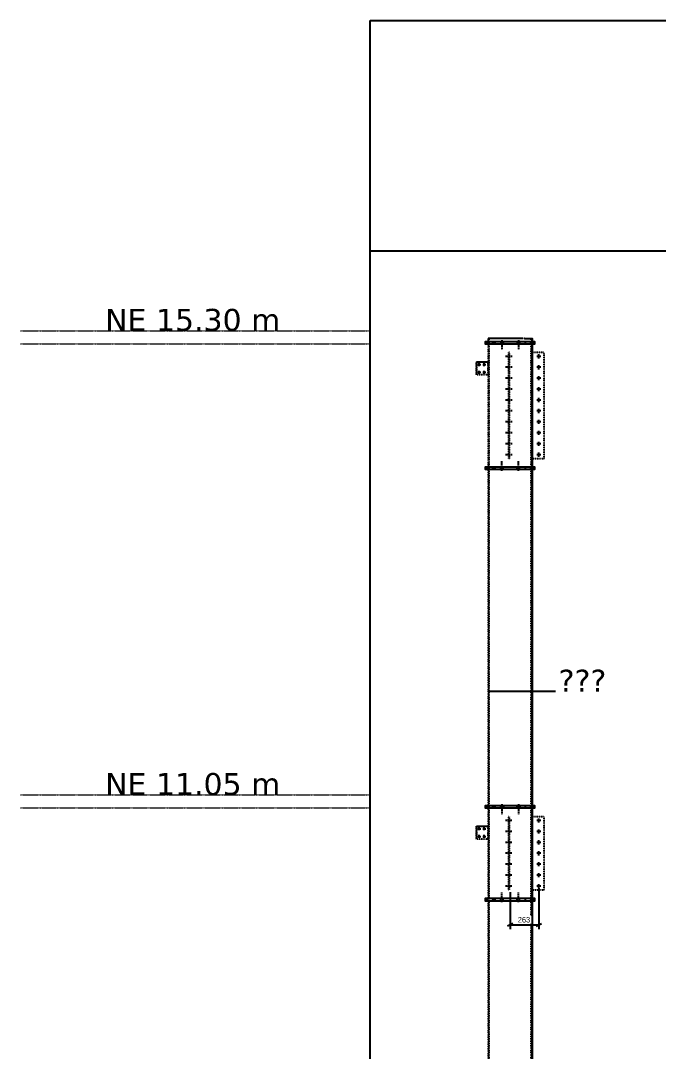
# Model space of a CAD drawing. Header units: millimetres. Extents: x 15962 to 71432, y 9666 to 72266.
# Drawn here: x 18458 to 24304, y 37613 to 47051 of the extents above; entities that cross this region are included whole.
import ezdxf
from ezdxf.enums import TextEntityAlignment as Align

# ---------------------------------------------------------------- set-up
doc = ezdxf.new("R2010")
doc.units = ezdxf.units.MM
doc.header["$LTSCALE"] = 2
for name, pattern in [('Center', [6, 2.4, -1.2, 1.2, -1.2]), ('DXK_LINE_DOT1', [1.8814, 0.9407, -0.9407]), ('DXK_LINE_DOT2', [3.9198, 1.9599, -1.9599])]:
    doc.linetypes.add(name, pattern=pattern)
doc.layers.add('E_TEXTO-1', color=3, linetype='Center', lineweight=9)
doc.styles.add('Arial Narrow', font='verdana.ttf', dxfattribs={"height": 0.2})
doc.styles.add('Comic Sans MS', font='comic.ttf', dxfattribs={"height": 0.2})

msp = doc.modelspace()

# ---------------------------------------------------------------- hatches: boundary and pattern name
at = {"linetype": 'Continuous'}
h = msp.add_hatch(dxfattribs=at)
h.set_pattern_fill('', scale=14, style=0, pattern_type=0)
h.set_pattern_definition([(45, (22738.234, 44110.29), (-31.43, 31.43), [])])
h.paths.add_polyline_path([(22808.1597, 44110.288), (22738.2337, 44110.288), (22738.2337, 44091.288), (22808.1597, 44091.288)])
h = msp.add_hatch(dxfattribs=at)
h.set_pattern_fill('', scale=14, style=0, pattern_type=0)
h.set_pattern_definition([(45, (23082.63, 44110.29), (-31.43, 31.43), [])])
h.paths.add_polyline_path([(23149.9869, 44110.288), (23082.6294, 44110.288), (23082.6294, 44091.288), (23149.9869, 44091.288)])
for points in [[(23199.0877, 43976.288), (23199.2953, 43978.2632), (23199.909, 43980.152), (23200.902, 43981.872), (23202.2309, 43983.3479), (23203.8377, 43984.5153), (23205.652, 43985.323), (23207.5946, 43985.736), (23209.5807, 43985.736), (23211.5233, 43985.323), (23213.3377, 43984.5153), (23214.9444, 43983.3479), (23216.2733, 43981.872), (23217.2664, 43980.152), (23217.8801, 43978.2632), (23218.0877, 43976.288), (23217.8801, 43974.3129), (23217.2664, 43972.424), (23216.2733, 43970.7041), (23214.9444, 43969.2281), (23213.3377, 43968.0608), (23211.5233, 43967.253), (23209.5807, 43966.8401), (23207.5946, 43966.8401), (23205.652, 43967.253), (23203.8377, 43968.0608), (23202.2309, 43969.2281), (23200.902, 43970.7041), (23199.909, 43972.424), (23199.2953, 43974.3129)], [(22655.6065, 43901.288), (22655.7595, 43902.7434), (22656.2117, 43904.1352), (22656.9434, 43905.4025), (22657.9226, 43906.49), (22659.1065, 43907.3502), (22660.4434, 43907.9454), (22661.8748, 43908.2497), (22663.3382, 43908.2497), (22664.7696, 43907.9454), (22666.1065, 43907.3502), (22667.2904, 43906.49), (22668.2696, 43905.4025), (22669.0013, 43904.1352), (22669.4536, 43902.7434), (22669.6065, 43901.288), (22669.4536, 43899.8326), (22669.0013, 43898.4409), (22668.2696, 43897.1735), (22667.2904, 43896.086), (22666.1065, 43895.2258), (22664.7696, 43894.6306), (22663.3382, 43894.3264), (22661.8748, 43894.3264), (22660.4434, 43894.6306), (22659.1065, 43895.2258), (22657.9226, 43896.086), (22656.9434, 43897.1735), (22656.2117, 43898.4409), (22655.7595, 43899.8326)], [(22700.6065, 43901.288), (22700.7595, 43902.7434), (22701.2117, 43904.1352), (22701.9434, 43905.4025), (22702.9226, 43906.49), (22704.1065, 43907.3502), (22705.4434, 43907.9454), (22706.8748, 43908.2497), (22708.3382, 43908.2497), (22709.7696, 43907.9454), (22711.1065, 43907.3502), (22712.2904, 43906.49), (22713.2696, 43905.4025), (22714.0013, 43904.1352), (22714.4536, 43902.7434), (22714.6065, 43901.288), (22714.4536, 43899.8326), (22714.0013, 43898.4409), (22713.2696, 43897.1735), (22712.2904, 43896.086), (22711.1065, 43895.2258), (22709.7696, 43894.6306), (22708.3382, 43894.3264), (22706.8748, 43894.3264), (22705.4434, 43894.6306), (22704.1065, 43895.2258), (22702.9226, 43896.086), (22701.9434, 43897.1735), (22701.2117, 43898.4409), (22700.7595, 43899.8326)], [(22655.6065, 43831.288), (22655.7595, 43832.7434), (22656.2117, 43834.1352), (22656.9434, 43835.4025), (22657.9226, 43836.49), (22659.1065, 43837.3502), (22660.4434, 43837.9454), (22661.8748, 43838.2497), (22663.3382, 43838.2497), (22664.7696, 43837.9454), (22666.1065, 43837.3502), (22667.2904, 43836.49), (22668.2696, 43835.4025), (22669.0013, 43834.1352), (22669.4536, 43832.7434), (22669.6065, 43831.288), (22669.4536, 43829.8326), (22669.0013, 43828.4409), (22668.2696, 43827.1735), (22667.2904, 43826.086), (22666.1065, 43825.2258), (22664.7696, 43824.6306), (22663.3382, 43824.3264), (22661.8748, 43824.3264), (22660.4434, 43824.6306), (22659.1065, 43825.2258), (22657.9226, 43826.086), (22656.9434, 43827.1735), (22656.2117, 43828.4409), (22655.7595, 43829.8326)], [(22700.6065, 43831.288), (22700.7595, 43832.7434), (22701.2117, 43834.1352), (22701.9434, 43835.4025), (22702.9226, 43836.49), (22704.1065, 43837.3502), (22705.4434, 43837.9454), (22706.8748, 43838.2497), (22708.3382, 43838.2497), (22709.7696, 43837.9454), (22711.1065, 43837.3502), (22712.2904, 43836.49), (22713.2696, 43835.4025), (22714.0013, 43834.1352), (22714.4536, 43832.7434), (22714.6065, 43831.288), (22714.4536, 43829.8326), (22714.0013, 43828.4409), (22713.2696, 43827.1735), (22712.2904, 43826.086), (22711.1065, 43825.2258), (22709.7696, 43824.6306), (22708.3382, 43824.3264), (22706.8748, 43824.3264), (22705.4434, 43824.6306), (22704.1065, 43825.2258), (22702.9226, 43826.086), (22701.9434, 43827.1735), (22701.2117, 43828.4409), (22700.7595, 43829.8326)], [(23199.0877, 43876.288), (23199.2953, 43878.2632), (23199.909, 43880.152), (23200.902, 43881.872), (23202.2309, 43883.3479), (23203.8377, 43884.5153), (23205.652, 43885.323), (23207.5946, 43885.736), (23209.5807, 43885.736), (23211.5233, 43885.323), (23213.3377, 43884.5153), (23214.9444, 43883.3479), (23216.2733, 43881.872), (23217.2664, 43880.152), (23217.8801, 43878.2632), (23218.0877, 43876.288), (23217.8801, 43874.3129), (23217.2664, 43872.424), (23216.2733, 43870.7041), (23214.9444, 43869.2281), (23213.3377, 43868.0608), (23211.5233, 43867.253), (23209.5807, 43866.8401), (23207.5946, 43866.8401), (23205.652, 43867.253), (23203.8377, 43868.0608), (23202.2309, 43869.2281), (23200.902, 43870.7041), (23199.909, 43872.424), (23199.2953, 43874.3129)], [(23199.0877, 43776.288), (23199.2953, 43778.2632), (23199.909, 43780.152), (23200.902, 43781.872), (23202.2309, 43783.3479), (23203.8377, 43784.5153), (23205.652, 43785.323), (23207.5946, 43785.736), (23209.5807, 43785.736), (23211.5233, 43785.323), (23213.3377, 43784.5153), (23214.9444, 43783.3479), (23216.2733, 43781.872), (23217.2664, 43780.152), (23217.8801, 43778.2632), (23218.0877, 43776.288), (23217.8801, 43774.3129), (23217.2664, 43772.424), (23216.2733, 43770.7041), (23214.9444, 43769.2281), (23213.3377, 43768.0608), (23211.5233, 43767.253), (23209.5807, 43766.8401), (23207.5946, 43766.8401), (23205.652, 43767.253), (23203.8377, 43768.0608), (23202.2309, 43769.2281), (23200.902, 43770.7041), (23199.909, 43772.424), (23199.2953, 43774.3129)], [(23199.0877, 43676.288), (23199.2953, 43678.2632), (23199.909, 43680.152), (23200.902, 43681.872), (23202.2309, 43683.3479), (23203.8377, 43684.5153), (23205.652, 43685.323), (23207.5946, 43685.736), (23209.5807, 43685.736), (23211.5233, 43685.323), (23213.3377, 43684.5153), (23214.9444, 43683.3479), (23216.2733, 43681.872), (23217.2664, 43680.152), (23217.8801, 43678.2632), (23218.0877, 43676.288), (23217.8801, 43674.3129), (23217.2664, 43672.424), (23216.2733, 43670.7041), (23214.9444, 43669.2281), (23213.3377, 43668.0608), (23211.5233, 43667.253), (23209.5807, 43666.8401), (23207.5946, 43666.8401), (23205.652, 43667.253), (23203.8377, 43668.0608), (23202.2309, 43669.2281), (23200.902, 43670.7041), (23199.909, 43672.424), (23199.2953, 43674.3129)], [(23199.0877, 43576.288), (23199.2953, 43578.2632), (23199.909, 43580.152), (23200.902, 43581.872), (23202.2309, 43583.3479), (23203.8377, 43584.5153), (23205.652, 43585.323), (23207.5946, 43585.736), (23209.5807, 43585.736), (23211.5233, 43585.323), (23213.3377, 43584.5153), (23214.9444, 43583.3479), (23216.2733, 43581.872), (23217.2664, 43580.152), (23217.8801, 43578.2632), (23218.0877, 43576.288), (23217.8801, 43574.3129), (23217.2664, 43572.424), (23216.2733, 43570.7041), (23214.9444, 43569.2281), (23213.3377, 43568.0608), (23211.5233, 43567.253), (23209.5807, 43566.8401), (23207.5946, 43566.8401), (23205.652, 43567.253), (23203.8377, 43568.0608), (23202.2309, 43569.2281), (23200.902, 43570.7041), (23199.909, 43572.424), (23199.2953, 43574.3129)], [(23199.0877, 43476.288), (23199.2953, 43478.2632), (23199.909, 43480.152), (23200.902, 43481.872), (23202.2309, 43483.3479), (23203.8377, 43484.5153), (23205.652, 43485.323), (23207.5946, 43485.736), (23209.5807, 43485.736), (23211.5233, 43485.323), (23213.3377, 43484.5153), (23214.9444, 43483.3479), (23216.2733, 43481.872), (23217.2664, 43480.152), (23217.8801, 43478.2632), (23218.0877, 43476.288), (23217.8801, 43474.3129), (23217.2664, 43472.424), (23216.2733, 43470.7041), (23214.9444, 43469.2281), (23213.3377, 43468.0608), (23211.5233, 43467.253), (23209.5807, 43466.8401), (23207.5946, 43466.8401), (23205.652, 43467.253), (23203.8377, 43468.0608), (23202.2309, 43469.2281), (23200.902, 43470.7041), (23199.909, 43472.424), (23199.2953, 43474.3129)], [(23199.0877, 43376.288), (23199.2953, 43378.2632), (23199.909, 43380.152), (23200.902, 43381.872), (23202.2309, 43383.3479), (23203.8377, 43384.5153), (23205.652, 43385.323), (23207.5946, 43385.736), (23209.5807, 43385.736), (23211.5233, 43385.323), (23213.3377, 43384.5153), (23214.9444, 43383.3479), (23216.2733, 43381.872), (23217.2664, 43380.152), (23217.8801, 43378.2632), (23218.0877, 43376.288), (23217.8801, 43374.3129), (23217.2664, 43372.424), (23216.2733, 43370.7041), (23214.9444, 43369.2281), (23213.3377, 43368.0608), (23211.5233, 43367.253), (23209.5807, 43366.8401), (23207.5946, 43366.8401), (23205.652, 43367.253), (23203.8377, 43368.0608), (23202.2309, 43369.2281), (23200.902, 43370.7041), (23199.909, 43372.424), (23199.2953, 43374.3129)], [(23199.0877, 43276.288), (23199.2953, 43278.2632), (23199.909, 43280.152), (23200.902, 43281.872), (23202.2309, 43283.3479), (23203.8377, 43284.5153), (23205.652, 43285.323), (23207.5946, 43285.736), (23209.5807, 43285.736), (23211.5233, 43285.323), (23213.3377, 43284.5153), (23214.9444, 43283.3479), (23216.2733, 43281.872), (23217.2664, 43280.152), (23217.8801, 43278.2632), (23218.0877, 43276.288), (23217.8801, 43274.3129), (23217.2664, 43272.424), (23216.2733, 43270.7041), (23214.9444, 43269.2281), (23213.3377, 43268.0608), (23211.5233, 43267.253), (23209.5807, 43266.8401), (23207.5946, 43266.8401), (23205.652, 43267.253), (23203.8377, 43268.0608), (23202.2309, 43269.2281), (23200.902, 43270.7041), (23199.909, 43272.424), (23199.2953, 43274.3129)], [(23199.0877, 43176.288), (23199.2953, 43178.2632), (23199.909, 43180.152), (23200.902, 43181.872), (23202.2309, 43183.3479), (23203.8377, 43184.5153), (23205.652, 43185.323), (23207.5946, 43185.736), (23209.5807, 43185.736), (23211.5233, 43185.323), (23213.3377, 43184.5153), (23214.9444, 43183.3479), (23216.2733, 43181.872), (23217.2664, 43180.152), (23217.8801, 43178.2632), (23218.0877, 43176.288), (23217.8801, 43174.3129), (23217.2664, 43172.424), (23216.2733, 43170.7041), (23214.9444, 43169.2281), (23213.3377, 43168.0608), (23211.5233, 43167.253), (23209.5807, 43166.8401), (23207.5946, 43166.8401), (23205.652, 43167.253), (23203.8377, 43168.0608), (23202.2309, 43169.2281), (23200.902, 43170.7041), (23199.909, 43172.424), (23199.2953, 43174.3129)], [(23199.0877, 43076.288), (23199.2953, 43078.2632), (23199.909, 43080.152), (23200.902, 43081.872), (23202.2309, 43083.3479), (23203.8377, 43084.5153), (23205.652, 43085.323), (23207.5946, 43085.736), (23209.5807, 43085.736), (23211.5233, 43085.323), (23213.3377, 43084.5153), (23214.9444, 43083.3479), (23216.2733, 43081.872), (23217.2664, 43080.152), (23217.8801, 43078.2632), (23218.0877, 43076.288), (23217.8801, 43074.3129), (23217.2664, 43072.424), (23216.2733, 43070.7041), (23214.9444, 43069.2281), (23213.3377, 43068.0608), (23211.5233, 43067.253), (23209.5807, 43066.8401), (23207.5946, 43066.8401), (23205.652, 43067.253), (23203.8377, 43068.0608), (23202.2309, 43069.2281), (23200.902, 43070.7041), (23199.909, 43072.424), (23199.2953, 43074.3129)], [(23199.0876, 39726.288), (23199.2952, 39728.2632), (23199.909, 39730.152), (23200.902, 39731.872), (23202.2309, 39733.3479), (23203.8376, 39734.5153), (23205.652, 39735.323), (23207.5946, 39735.736), (23209.5807, 39735.736), (23211.5233, 39735.323), (23213.3376, 39734.5153), (23214.9444, 39733.3479), (23216.2733, 39731.872), (23217.2663, 39730.152), (23217.88, 39728.2632), (23218.0876, 39726.288), (23217.88, 39724.3129), (23217.2663, 39722.424), (23216.2733, 39720.7041), (23214.9444, 39719.2281), (23213.3376, 39718.0608), (23211.5233, 39717.253), (23209.5807, 39716.8401), (23207.5946, 39716.8401), (23205.652, 39717.253), (23203.8376, 39718.0608), (23202.2309, 39719.2281), (23200.902, 39720.7041), (23199.909, 39722.424), (23199.2952, 39724.3129)], [(22655.6065, 39651.288), (22655.7595, 39652.7434), (22656.2117, 39654.1352), (22656.9434, 39655.4025), (22657.9226, 39656.49), (22659.1065, 39657.3502), (22660.4434, 39657.9454), (22661.8748, 39658.2497), (22663.3382, 39658.2497), (22664.7696, 39657.9454), (22666.1065, 39657.3502), (22667.2904, 39656.49), (22668.2696, 39655.4025), (22669.0013, 39654.1352), (22669.4536, 39652.7434), (22669.6065, 39651.288), (22669.4536, 39649.8326), (22669.0013, 39648.4409), (22668.2696, 39647.1735), (22667.2904, 39646.086), (22666.1065, 39645.2258), (22664.7696, 39644.6306), (22663.3382, 39644.3264), (22661.8748, 39644.3264), (22660.4434, 39644.6306), (22659.1065, 39645.2258), (22657.9226, 39646.086), (22656.9434, 39647.1735), (22656.2117, 39648.4409), (22655.7595, 39649.8326)], [(22700.6065, 39651.288), (22700.7595, 39652.7434), (22701.2117, 39654.1352), (22701.9434, 39655.4025), (22702.9226, 39656.49), (22704.1065, 39657.3502), (22705.4434, 39657.9454), (22706.8748, 39658.2497), (22708.3382, 39658.2497), (22709.7696, 39657.9454), (22711.1065, 39657.3502), (22712.2904, 39656.49), (22713.2696, 39655.4025), (22714.0013, 39654.1352), (22714.4536, 39652.7434), (22714.6065, 39651.288), (22714.4536, 39649.8326), (22714.0013, 39648.4409), (22713.2696, 39647.1735), (22712.2904, 39646.086), (22711.1065, 39645.2258), (22709.7696, 39644.6306), (22708.3382, 39644.3264), (22706.8748, 39644.3264), (22705.4434, 39644.6306), (22704.1065, 39645.2258), (22702.9226, 39646.086), (22701.9434, 39647.1735), (22701.2117, 39648.4409), (22700.7595, 39649.8326)], [(22655.6065, 39581.288), (22655.7595, 39582.7434), (22656.2117, 39584.1352), (22656.9434, 39585.4025), (22657.9226, 39586.49), (22659.1065, 39587.3502), (22660.4434, 39587.9454), (22661.8748, 39588.2497), (22663.3382, 39588.2497), (22664.7696, 39587.9454), (22666.1065, 39587.3502), (22667.2904, 39586.49), (22668.2696, 39585.4025), (22669.0013, 39584.1352), (22669.4536, 39582.7434), (22669.6065, 39581.288), (22669.4536, 39579.8326), (22669.0013, 39578.4409), (22668.2696, 39577.1735), (22667.2904, 39576.086), (22666.1065, 39575.2258), (22664.7696, 39574.6306), (22663.3382, 39574.3264), (22661.8748, 39574.3264), (22660.4434, 39574.6306), (22659.1065, 39575.2258), (22657.9226, 39576.086), (22656.9434, 39577.1735), (22656.2117, 39578.4409), (22655.7595, 39579.8326)], [(22700.6065, 39581.288), (22700.7595, 39582.7434), (22701.2117, 39584.1352), (22701.9434, 39585.4025), (22702.9226, 39586.49), (22704.1065, 39587.3502), (22705.4434, 39587.9454), (22706.8748, 39588.2497), (22708.3382, 39588.2497), (22709.7696, 39587.9454), (22711.1065, 39587.3502), (22712.2904, 39586.49), (22713.2696, 39585.4025), (22714.0013, 39584.1352), (22714.4536, 39582.7434), (22714.6065, 39581.288), (22714.4536, 39579.8326), (22714.0013, 39578.4409), (22713.2696, 39577.1735), (22712.2904, 39576.086), (22711.1065, 39575.2258), (22709.7696, 39574.6306), (22708.3382, 39574.3264), (22706.8748, 39574.3264), (22705.4434, 39574.6306), (22704.1065, 39575.2258), (22702.9226, 39576.086), (22701.9434, 39577.1735), (22701.2117, 39578.4409), (22700.7595, 39579.8326)], [(23199.0876, 39626.288), (23199.2952, 39628.2632), (23199.909, 39630.152), (23200.902, 39631.872), (23202.2309, 39633.3479), (23203.8376, 39634.5153), (23205.652, 39635.323), (23207.5946, 39635.736), (23209.5807, 39635.736), (23211.5233, 39635.323), (23213.3376, 39634.5153), (23214.9444, 39633.3479), (23216.2733, 39631.872), (23217.2663, 39630.152), (23217.88, 39628.2632), (23218.0876, 39626.288), (23217.88, 39624.3129), (23217.2663, 39622.424), (23216.2733, 39620.7041), (23214.9444, 39619.2281), (23213.3376, 39618.0608), (23211.5233, 39617.253), (23209.5807, 39616.8401), (23207.5946, 39616.8401), (23205.652, 39617.253), (23203.8376, 39618.0608), (23202.2309, 39619.2281), (23200.902, 39620.7041), (23199.909, 39622.424), (23199.2952, 39624.3129)], [(23199.0876, 39526.288), (23199.2952, 39528.2632), (23199.909, 39530.152), (23200.902, 39531.872), (23202.2309, 39533.3479), (23203.8376, 39534.5153), (23205.652, 39535.323), (23207.5946, 39535.736), (23209.5807, 39535.736), (23211.5233, 39535.323), (23213.3376, 39534.5153), (23214.9444, 39533.3479), (23216.2733, 39531.872), (23217.2663, 39530.152), (23217.88, 39528.2632), (23218.0876, 39526.288), (23217.88, 39524.3129), (23217.2663, 39522.424), (23216.2733, 39520.7041), (23214.9444, 39519.2281), (23213.3376, 39518.0608), (23211.5233, 39517.253), (23209.5807, 39516.8401), (23207.5946, 39516.8401), (23205.652, 39517.253), (23203.8376, 39518.0608), (23202.2309, 39519.2281), (23200.902, 39520.7041), (23199.909, 39522.424), (23199.2952, 39524.3129)], [(23199.0876, 39426.288), (23199.2952, 39428.2632), (23199.909, 39430.152), (23200.902, 39431.872), (23202.2309, 39433.3479), (23203.8376, 39434.5153), (23205.652, 39435.323), (23207.5946, 39435.736), (23209.5807, 39435.736), (23211.5233, 39435.323), (23213.3376, 39434.5153), (23214.9444, 39433.3479), (23216.2733, 39431.872), (23217.2663, 39430.152), (23217.88, 39428.2632), (23218.0876, 39426.288), (23217.88, 39424.3129), (23217.2663, 39422.424), (23216.2733, 39420.7041), (23214.9444, 39419.2281), (23213.3376, 39418.0608), (23211.5233, 39417.253), (23209.5807, 39416.8401), (23207.5946, 39416.8401), (23205.652, 39417.253), (23203.8376, 39418.0608), (23202.2309, 39419.2281), (23200.902, 39420.7041), (23199.909, 39422.424), (23199.2952, 39424.3129)], [(23199.0876, 39326.288), (23199.2952, 39328.2632), (23199.909, 39330.152), (23200.902, 39331.872), (23202.2309, 39333.3479), (23203.8376, 39334.5153), (23205.652, 39335.323), (23207.5946, 39335.736), (23209.5807, 39335.736), (23211.5233, 39335.323), (23213.3376, 39334.5153), (23214.9444, 39333.3479), (23216.2733, 39331.872), (23217.2663, 39330.152), (23217.88, 39328.2632), (23218.0876, 39326.288), (23217.88, 39324.3129), (23217.2663, 39322.424), (23216.2733, 39320.7041), (23214.9444, 39319.2281), (23213.3376, 39318.0608), (23211.5233, 39317.253), (23209.5807, 39316.8401), (23207.5946, 39316.8401), (23205.652, 39317.253), (23203.8376, 39318.0608), (23202.2309, 39319.2281), (23200.902, 39320.7041), (23199.909, 39322.424), (23199.2952, 39324.3129)], [(23199.0876, 39226.288), (23199.2952, 39228.2632), (23199.909, 39230.152), (23200.902, 39231.872), (23202.2309, 39233.3479), (23203.8376, 39234.5153), (23205.652, 39235.323), (23207.5946, 39235.736), (23209.5807, 39235.736), (23211.5233, 39235.323), (23213.3376, 39234.5153), (23214.9444, 39233.3479), (23216.2733, 39231.872), (23217.2663, 39230.152), (23217.88, 39228.2632), (23218.0876, 39226.288), (23217.88, 39224.3129), (23217.2663, 39222.424), (23216.2733, 39220.7041), (23214.9444, 39219.2281), (23213.3376, 39218.0608), (23211.5233, 39217.253), (23209.5807, 39216.8401), (23207.5946, 39216.8401), (23205.652, 39217.253), (23203.8376, 39218.0608), (23202.2309, 39219.2281), (23200.902, 39220.7041), (23199.909, 39222.424), (23199.2952, 39224.3129)], [(23199.0876, 39126.288), (23199.2952, 39128.2632), (23199.909, 39130.152), (23200.902, 39131.872), (23202.2309, 39133.3479), (23203.8376, 39134.5153), (23205.652, 39135.323), (23207.5946, 39135.736), (23209.5807, 39135.736), (23211.5233, 39135.323), (23213.3376, 39134.5153), (23214.9444, 39133.3479), (23216.2733, 39131.872), (23217.2663, 39130.152), (23217.88, 39128.2632), (23218.0876, 39126.288), (23217.88, 39124.3129), (23217.2663, 39122.424), (23216.2733, 39120.7041), (23214.9444, 39119.2281), (23213.3376, 39118.0608), (23211.5233, 39117.253), (23209.5807, 39116.8401), (23207.5946, 39116.8401), (23205.652, 39117.253), (23203.8376, 39118.0608), (23202.2309, 39119.2281), (23200.902, 39120.7041), (23199.909, 39122.424), (23199.2952, 39124.3129)]]:
    msp.add_hatch(color=3, dxfattribs=at).paths.add_polyline_path(points)
h = msp.add_hatch(dxfattribs=at)
h.set_pattern_fill('', scale=14, style=0, pattern_type=0)
h.set_pattern_definition([(45, (22738.234, 42961.29), (-31.43, 31.43), [])])
h.paths.add_polyline_path([(22808.1597, 42961.288), (22738.2337, 42961.288), (22738.2337, 42942.288), (22808.1597, 42942.288)])
h = msp.add_hatch(dxfattribs=at)
h.set_pattern_fill('', scale=14, style=0, pattern_type=0)
h.set_pattern_definition([(45, (23082.63, 42961.29), (-31.43, 31.43), [])])
h.paths.add_polyline_path([(23149.9869, 42961.288), (23082.6294, 42961.288), (23082.6294, 42942.288), (23149.9869, 42942.288)])
h = msp.add_hatch(dxfattribs=at)
h.set_pattern_fill('', scale=14, style=0, pattern_type=0)
h.set_pattern_definition([(45, (22732.347, 39860.29), (-31.43, 31.43), [])])
h.paths.add_polyline_path([(22808.1597, 39860.288), (22732.347, 39860.288), (22732.347, 39841.288), (22808.1597, 39841.288)])
h = msp.add_hatch(dxfattribs=at)
h.set_pattern_fill('', scale=14, style=0, pattern_type=0)
h.set_pattern_definition([(45, (23082.63, 39860.29), (-31.43, 31.43), [])])
h.paths.add_polyline_path([(23152.459, 39860.288), (23082.6294, 39860.288), (23082.6294, 39841.288), (23152.459, 39841.288)])
h = msp.add_hatch(dxfattribs=at)
h.set_pattern_fill('', scale=14, style=0, pattern_type=0)
h.set_pattern_definition([(45, (22732.347, 39011.29), (-31.43, 31.43), [])])
h.paths.add_polyline_path([(22808.1597, 39011.288), (22732.347, 39011.288), (22732.347, 38992.288), (22808.1597, 38992.288)])
h = msp.add_hatch(dxfattribs=at)
h.set_pattern_fill('', scale=14, style=0, pattern_type=0)
h.set_pattern_definition([(45, (23082.63, 39011.29), (-31.43, 31.43), [])])
h.paths.add_polyline_path([(23152.459, 39011.288), (23082.6294, 39011.288), (23082.6294, 38992.288), (23152.459, 38992.288)])

# ---------------------------------------------------------------- linework, layer by layer
for p, q in [((21662.6717, 44941.3608), (30654.4032, 44941.3608)), ((23360.541, 40907.288), (22742.5866, 40907.288))]:
    msp.add_line(p, q)
at = {"color": 7, "linetype": 'DXK_LINE_DOT1'}
for p, q in [((22737.3932, 44091.288), (22737.3932, 44110.288)), ((22754.5866, 28907.288), (22754.5866, 44141.288)), ((22836.3637, 44141.288), (22815.5198, 44141.288)), ((23076.0835, 44141.288), (23054.8095, 44141.288)), ((23076.0614, 44141.288), (23076.0835, 44141.288)), ((23136.5866, 28907.288), (23136.5866, 44141.288)), ((23153.3932, 44091.288), (23153.3932, 44110.288)), ((23158.152, 44091.288), (23158.152, 44110.288)), ((22929.0722, 44011.288), (22929.0722, 43041.288)), ((22742.6061, 43806.288), (22742.6061, 43926.288)), ((22737.3932, 42942.288), (22737.3932, 42961.288)), ((23153.3932, 42942.288), (23153.3932, 42961.288)), ((23158.152, 42942.288), (23158.152, 42961.288)), ((22737.3932, 39841.288), (22737.3932, 39860.288)), ((23153.3932, 39841.288), (23153.3932, 39860.288)), ((23158.152, 39841.288), (23158.152, 39860.288)), ((22930.5722, 39761.288), (22930.5722, 39091.288)), ((22742.6061, 39556.288), (22742.6061, 39676.288)), ((22737.3932, 38992.288), (22737.3932, 39011.288)), ((23153.3932, 38992.288), (23153.3932, 39011.288)), ((23158.152, 38992.288), (23158.152, 39011.288))]:
    msp.add_line(p, q, dxfattribs=at)
at = {"color": 7, "linetype": 'Continuous'}
for p, q in [((22742.5866, 44141.288), (22742.5866, 44110.288)), ((22815.5198, 44141.288), (22742.5866, 44141.288)), ((22836.3637, 44141.288), (22815.5198, 44141.288)), ((23054.8095, 44141.288), (22836.3637, 44141.288)), ((23148.5877, 43041.288), (23148.5877, 44011.288)), ((22637.6061, 43926.288), (22637.6065, 43926.288)), ((22637.6065, 43926.288), (22742.5866, 43926.288)), ((23148.5876, 39091.288), (23148.5876, 39761.288)), ((22637.6061, 39676.288), (22637.6065, 39676.288)), ((22637.6065, 39676.288), (22742.5866, 39676.288))]:
    msp.add_line(p, q, dxfattribs=at)
at = {"color": 3, "linetype": 'DXK_LINE_DOT2'}
for p, q in [((22859.0744, 44110.288), (22859.0744, 44091.288)), ((22870.5744, 44123.488), (22870.5744, 44035.288)), ((22882.0744, 44110.288), (22882.0744, 44091.288)), ((23009.0742, 44110.288), (23009.0742, 44091.288)), ((23020.5742, 44123.488), (23020.5742, 44035.288)), ((23032.0742, 44110.288), (23032.0742, 44091.288)), ((22939.0682, 43985.788), (22929.0682, 43985.788)), ((22962.6282, 43976.288), (22902.0682, 43976.288)), ((22939.0682, 43966.788), (22929.0682, 43966.788)), ((22962.6282, 43876.288), (22902.0682, 43876.288)), ((22939.0682, 43885.788), (22929.0682, 43885.788)), ((22939.0682, 43866.788), (22929.0682, 43866.788)), ((22962.6282, 43776.288), (22902.0682, 43776.288)), ((22939.0682, 43785.788), (22929.0682, 43785.788)), ((22939.0682, 43766.788), (22929.0682, 43766.788)), ((22962.6282, 43676.288), (22902.0682, 43676.288)), ((22939.0682, 43685.788), (22929.0682, 43685.788)), ((22939.0682, 43666.788), (22929.0682, 43666.788)), ((22962.6282, 43576.288), (22902.0682, 43576.288)), ((22939.0682, 43585.788), (22929.0682, 43585.788)), ((22939.0682, 43566.788), (22929.0682, 43566.788)), ((22962.6282, 43476.288), (22902.0682, 43476.288)), ((22939.0682, 43485.788), (22929.0682, 43485.788)), ((22939.0682, 43466.788), (22929.0682, 43466.788)), ((22962.6282, 43376.288), (22902.0682, 43376.288)), ((22939.0682, 43385.788), (22929.0682, 43385.788)), ((22939.0682, 43366.788), (22929.0682, 43366.788)), ((22962.6282, 43276.288), (22902.0682, 43276.288)), ((22939.0682, 43285.788), (22929.0682, 43285.788)), ((22939.0682, 43266.788), (22929.0682, 43266.788)), ((22962.6282, 43176.288), (22902.0682, 43176.288)), ((22939.0682, 43185.788), (22929.0682, 43185.788)), ((22939.0682, 43166.788), (22929.0682, 43166.788)), ((22962.6282, 43076.288), (22902.0682, 43076.288)), ((22939.0682, 43085.788), (22929.0682, 43085.788)), ((22939.0682, 43066.788), (22929.0682, 43066.788)), ((22859.0744, 42942.288), (22859.0744, 42961.288)), ((22870.5744, 42929.088), (22870.5744, 43017.288)), ((22882.0744, 42942.288), (22882.0744, 42961.288)), ((23009.0742, 42942.288), (23009.0742, 42961.288)), ((23020.5742, 42929.088), (23020.5742, 43017.288)), ((23032.0742, 42942.288), (23032.0742, 42961.288)), ((22858.0744, 39860.288), (22858.0744, 39841.288)), ((22870.5744, 39874.808), (22870.5744, 39780.288)), ((22883.0744, 39860.288), (22883.0744, 39841.288)), ((23008.0742, 39860.288), (23008.0742, 39841.288)), ((23020.5742, 39874.808), (23020.5742, 39780.288)), ((23033.0742, 39860.288), (23033.0742, 39841.288)), ((22940.5682, 39735.788), (22930.5682, 39735.788)), ((22961.1282, 39726.288), (22900.5682, 39726.288)), ((22940.5682, 39716.788), (22930.5682, 39716.788)), ((22961.1282, 39626.288), (22900.5682, 39626.288)), ((22940.5682, 39635.788), (22930.5682, 39635.788)), ((22940.5682, 39616.788), (22930.5682, 39616.788)), ((22961.1282, 39526.288), (22900.5682, 39526.288)), ((22940.5682, 39535.788), (22930.5682, 39535.788)), ((22940.5682, 39516.788), (22930.5682, 39516.788)), ((22961.1282, 39426.288), (22900.5682, 39426.288)), ((22940.5682, 39435.788), (22930.5682, 39435.788)), ((22940.5682, 39416.788), (22930.5682, 39416.788)), ((22961.1282, 39326.288), (22900.5682, 39326.288)), ((22940.5682, 39335.788), (22930.5682, 39335.788)), ((22940.5682, 39316.788), (22930.5682, 39316.788)), ((22961.1282, 39226.288), (22900.5682, 39226.288)), ((22940.5682, 39235.788), (22930.5682, 39235.788)), ((22940.5682, 39216.788), (22930.5682, 39216.788)), ((22961.1282, 39126.288), (22900.5682, 39126.288)), ((22940.5682, 39135.788), (22930.5682, 39135.788)), ((22940.5682, 39116.788), (22930.5682, 39116.788)), ((22859.0744, 38992.288), (22859.0744, 39011.288)), ((22870.5744, 38979.088), (22870.5744, 39067.288)), ((22882.0744, 38992.288), (22882.0744, 39011.288)), ((23009.0742, 38992.288), (23009.0742, 39011.288)), ((23020.5742, 38979.088), (23020.5742, 39067.288)), ((23032.0742, 38992.288), (23032.0742, 39011.288))]:
    msp.add_line(p, q, dxfattribs=at)
at = {"color": 3, "linetype": 'Continuous'}
for p, q in [((23208.5869, 43957.288), (23208.5869, 43995.288)), ((22648.6065, 43901.288), (22676.6065, 43901.288)), ((22662.6065, 43887.288), (22662.6065, 43915.288)), ((22693.6065, 43901.288), (22721.6065, 43901.288)), ((22707.6065, 43887.288), (22707.6065, 43915.288)), ((23227.5869, 43976.288), (23189.5869, 43976.288)), ((23208.5869, 43857.288), (23208.5869, 43895.288)), ((22648.6065, 43831.288), (22676.6065, 43831.288)), ((22662.6065, 43817.288), (22662.6065, 43845.288)), ((22693.6065, 43831.288), (22721.6065, 43831.288)), ((22707.6065, 43817.288), (22707.6065, 43845.288)), ((23227.5869, 43876.288), (23189.5869, 43876.288)), ((23208.5869, 43757.288), (23208.5869, 43795.288)), ((23227.5869, 43776.288), (23189.5869, 43776.288)), ((23227.5869, 43676.288), (23189.5869, 43676.288)), ((23208.5869, 43657.288), (23208.5869, 43695.288)), ((23227.5869, 43576.288), (23189.5869, 43576.288)), ((23208.5869, 43557.288), (23208.5869, 43595.288)), ((23227.5869, 43476.288), (23189.5869, 43476.288)), ((23208.5869, 43457.288), (23208.5869, 43495.288)), ((23227.5869, 43376.288), (23189.5869, 43376.288)), ((23208.5869, 43357.288), (23208.5869, 43395.288)), ((23227.5869, 43276.288), (23189.5869, 43276.288)), ((23208.5869, 43257.288), (23208.5869, 43295.288)), ((23227.5869, 43176.288), (23189.5869, 43176.288)), ((23208.5869, 43157.288), (23208.5869, 43195.288)), ((23227.5869, 43076.288), (23189.5869, 43076.288)), ((23208.5869, 43057.288), (23208.5869, 43095.288)), ((23208.5869, 39707.288), (23208.5869, 39745.288)), ((22648.6065, 39651.288), (22676.6065, 39651.288)), ((22662.6065, 39637.288), (22662.6065, 39665.288)), ((22693.6065, 39651.288), (22721.6065, 39651.288)), ((22707.6065, 39637.288), (22707.6065, 39665.288)), ((23227.5869, 39726.288), (23189.5869, 39726.288)), ((23208.5869, 39607.288), (23208.5869, 39645.288)), ((22648.6065, 39581.288), (22676.6065, 39581.288)), ((22662.6065, 39567.288), (22662.6065, 39595.288)), ((22693.6065, 39581.288), (22721.6065, 39581.288)), ((22707.6065, 39567.288), (22707.6065, 39595.288)), ((23227.5869, 39626.288), (23189.5869, 39626.288)), ((23208.5869, 39507.288), (23208.5869, 39545.288)), ((23227.5869, 39526.288), (23189.5869, 39526.288)), ((23227.5869, 39426.288), (23189.5869, 39426.288)), ((23208.5869, 39407.288), (23208.5869, 39445.288)), ((23227.5869, 39326.288), (23189.5869, 39326.288)), ((23208.5869, 39307.288), (23208.5869, 39345.288)), ((23227.5869, 39226.288), (23189.5869, 39226.288)), ((23208.5869, 39207.288), (23208.5869, 39245.288)), ((23227.5869, 39126.288), (23189.5869, 39126.288)), ((23208.5869, 39107.288), (23208.5869, 39145.288))]:
    msp.add_line(p, q, dxfattribs=at)
at = {"color": 8, "linetype": 'Continuous'}
for p, q in [((23208.5887, 39106.288), (23208.5887, 38730.788)), ((22945.5722, 39071.288), (22945.5722, 38730.788)), ((22969.5722, 38782.788), (22921.5722, 38758.788)), ((22945.5722, 38770.788), (23208.5887, 38770.788)), ((23184.5887, 38758.788), (23232.5887, 38782.788))]:
    msp.add_line(p, q, dxfattribs=at)
msp.add_lwpolyline([(21662.6717, 47050.6489), (30654.4032, 47050.6489), (30654.4032, 28358.4557), (21662.6717, 28358.4557)], close=True)
at = {"color": 7, "linetype": 'Continuous'}
for points in [[(23149.9869, 44091.288), (23171.5998, 44091.288), (23171.5998, 44110.288), (23149.9869, 44110.288), (22738.2337, 44110.288), (22715.5362, 44110.288), (22715.5362, 44091.288), (22738.2337, 44091.288), (22808.1597, 44091.288), (22808.1597, 44110.288), (22738.2337, 44110.288), (22738.2337, 44091.288), (23158.046, 44091.288), (23158.046, 44110.288)], [(23149.9869, 42942.288), (23171.5998, 42942.288), (23171.5998, 42961.288), (23149.9869, 42961.288), (22738.2337, 42961.288), (22715.5362, 42961.288), (22715.5362, 42942.288), (22738.2337, 42942.288), (22808.1597, 42942.288), (22808.1597, 42961.288), (22738.2337, 42961.288), (22738.2337, 42942.288), (23158.046, 42942.288), (23158.046, 42961.288)], [(23152.459, 39841.288), (23171.5998, 39841.288), (23171.5998, 39860.288), (23152.459, 39860.288), (22732.347, 39860.288), (22715.5362, 39860.288), (22715.5362, 39841.288), (22732.347, 39841.288), (22808.1597, 39841.288), (22808.1597, 39860.288), (22732.347, 39860.288), (22732.347, 39841.288), (23158.046, 39841.288), (23158.046, 39860.288)], [(23152.459, 38992.288), (23171.5998, 38992.288), (23171.5998, 39011.288), (23152.459, 39011.288), (22732.347, 39011.288), (22715.5362, 39011.288), (22715.5362, 38992.288), (22732.347, 38992.288), (22808.1597, 38992.288), (22808.1597, 39011.288), (22732.347, 39011.288), (22732.347, 38992.288), (23158.046, 38992.288), (23158.046, 39011.288)]]:
    msp.add_lwpolyline(points, dxfattribs=at)
at = {"color": 7, "linetype": 'DXK_LINE_DOT1'}
for points in [[(22742.5866, 44110.288), (22742.5866, 44091.288), (22742.5866, 42961.288), (22742.5866, 42942.288), (22742.5866, 39860.288), (22742.5866, 39841.288)], [(22939.0722, 43041.288), (22939.0722, 44011.288), (22929.0656, 44011.288)], [(23258.5877, 43041.288), (23258.587, 43041.288), (23258.587, 44011.288), (23258.5877, 44011.288)], [(22742.5866, 43806.288), (22637.6065, 43806.288), (22637.6061, 43806.288), (22637.6061, 43926.288), (22637.6065, 43926.288), (22637.6065, 43806.288), (22637.6061, 43806.288)], [(22742.6065, 43806.288), (22742.5866, 43806.288), (22742.6065, 43806.288), (22742.6065, 43926.288)], [(22939.0656, 43041.288), (22939.0722, 43041.288), (22929.0656, 43041.288)], [(22940.5722, 39091.288), (22940.5722, 39761.288), (22930.5656, 39761.288)], [(23258.5876, 39091.288), (23258.5869, 39091.288), (23258.5869, 39761.288), (23258.5876, 39761.288)], [(22742.5866, 39556.288), (22637.6065, 39556.288), (22637.6061, 39556.288), (22637.6061, 39676.288), (22637.6065, 39676.288), (22637.6065, 39556.288), (22637.6061, 39556.288)], [(22742.6065, 39556.288), (22742.5866, 39556.288), (22742.6065, 39556.288), (22742.6065, 39676.288)], [(22940.5656, 39091.288), (22940.5722, 39091.288), (22930.5656, 39091.288)]]:
    msp.add_lwpolyline(points, dxfattribs=at)
at = {"color": 7, "linetype": 'Continuous'}
for points in [[(23082.6294, 44110.288), (23082.6294, 44091.288), (23149.9869, 44091.288), (23149.9869, 44110.288)], [(23082.6294, 42961.288), (23082.6294, 42942.288), (23149.9869, 42942.288), (23149.9869, 42961.288)], [(23082.6294, 39860.288), (23082.6294, 39841.288), (23152.459, 39841.288), (23152.459, 39860.288)], [(23082.6294, 39011.288), (23082.6294, 38992.288), (23152.459, 38992.288), (23152.459, 39011.288)]]:
    msp.add_lwpolyline(points, close=True, dxfattribs=at)
at = {"color": 7, "linetype": 'DXK_LINE_DOT1'}
for points in [[(23258.5877, 43041.288), (23258.5877, 44011.288), (23148.587, 44011.288), (23148.587, 43041.288)], [(22742.5866, 43926.288), (22742.6065, 43926.288)], [(23258.5876, 39091.288), (23258.5876, 39761.288), (23148.5869, 39761.288), (23148.5869, 39091.288)], [(22742.5866, 39676.288), (22742.6065, 39676.288)]]:
    msp.add_lwpolyline(points, close=True, dxfattribs=at)
at = {"layer": 'E_TEXTO-1'}
for p, q in [((18458.3843, 44211.288), (21662.6717, 44211.288)), ((18458.3843, 44091.288), (21662.6717, 44091.288)), ((18458.3843, 39961.288), (21662.6717, 39961.288)), ((18458.3843, 39841.288), (21662.6717, 39841.288))]:
    msp.add_line(p, q, dxfattribs=at)

# ---------------------------------------------------------------- texts
at = {"color": 3, "style": 'Arial Narrow'}
for s, p in [('NE 15.30 m', (19232.8765, 44211.288)), ('???', (23390.0642, 40907.288)), ('NE 11.05 m', (19232.8765, 39961.288))]:
    msp.add_text(s, height=200, dxfattribs=at).set_placement(p)
at = {"style": 'Arial Narrow'}
msp.add_text('?', height=0.2, rotation=90, dxfattribs=at).set_placement((22914.8505, 40907.288), align=Align.CENTER)

# ---------------------------------------------------------------- next in the draw order: wipeouts: each hides what was drawn before it
at = {"color": 0}
msp.add_wipeout([(23148.1644, 38782.788), (23148.1644, 38852.788), (23005.9964, 38852.788), (23005.9964, 38782.788)], dxfattribs=at)

# ---------------------------------------------------------------- next in the draw order: linework, layer by layer
at = {"color": 7, "linetype": 'Continuous'}
msp.add_lwpolyline([(23075.6491, 44141.288), (23076.0835, 44141.288), (23148.5866, 44141.288), (23148.5866, 44110.288), (23148.5866, 44091.288), (23148.5866, 44011.288), (23148.5866, 43041.288), (23148.5866, 42961.288), (23148.5866, 42942.288), (23148.5866, 39860.288), (23148.5866, 39841.288), (23148.5866, 39761.288), (23148.5866, 39091.288), (23148.5866, 39011.288), (23148.5866, 38992.288), (23148.5866, 34410.288), (23148.5866, 34391.288)], dxfattribs=at)
at = {"color": 7, "linetype": 'DXK_LINE_DOT1'}
msp.add_lwpolyline([(22742.5866, 39841.288), (22742.5866, 39011.288), (22742.5866, 38992.288), (22742.5866, 34410.288), (22742.5866, 34391.288), (22742.5866, 33941.288), (22742.5866, 33922.288), (22742.5866, 28907.288), (23148.5866, 28907.288), (23148.5866, 33922.288), (23148.5866, 33941.288), (23148.5866, 34391.288)], dxfattribs=at)

# ---------------------------------------------------------------- next in the draw order: texts
at = {"color": 3, "style": 'Comic Sans MS'}
msp.add_text('263', height=50.58594, dxfattribs=at).set_placement((23015.9964, 38792.788))

doc.saveas('drawing.dxf')
